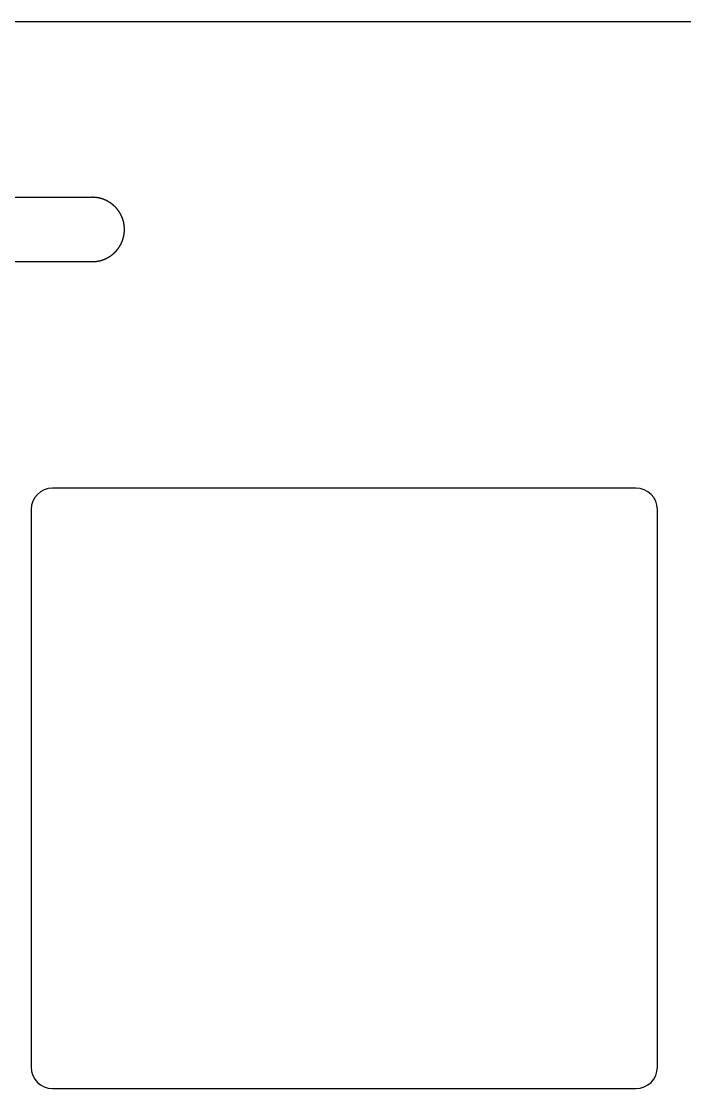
# Model space of a CAD drawing. Header units: millimetres. Extents: x -11 to 340, y -118 to 18.
# Drawn here: x 154.4 to 169.86, y -7 to 17.88 of the extents above; entities that cross this region are included whole.
import ezdxf

# ---------------------------------------------------------------- set-up
doc = ezdxf.new("R2010")
doc.units = ezdxf.units.MM
doc.header["$MEASUREMENT"] = 0
doc.layers.add('BLACK', color=7, linetype='CONTINUOUS')

msp = doc.modelspace()

# ---------------------------------------------------------------- linework, layer by layer
at = {"layer": 'BLACK', "linetype": 'Continuous'}
for p, q in [((149.3, 17.882529), (179.3, 17.882529)), ((149.3, 13.78), (156.05, 13.78)), ((156.050797, 13.78), (156.05, 13.78)), ((156.054714, 13.779985), (156.050797, 13.78)), ((156.058626, 13.779951), (156.054714, 13.779985)), ((156.062539, 13.779897), (156.058626, 13.779951)), ((156.066447, 13.779823), (156.062539, 13.779897)), ((156.070354, 13.779729), (156.066447, 13.779823)), ((156.074257, 13.779615), (156.070354, 13.779729)), ((156.078159, 13.779481), (156.074257, 13.779615)), ((156.082056, 13.779327), (156.078159, 13.779481)), ((156.085954, 13.779153), (156.082056, 13.779327)), ((156.089846, 13.77896), (156.085954, 13.779153)), ((156.093737, 13.778746), (156.089846, 13.77896)), ((156.097623, 13.778512), (156.093737, 13.778746)), ((156.101509, 13.778259), (156.097623, 13.778512)), ((156.10539, 13.777986), (156.101509, 13.778259)), ((156.10927, 13.777692), (156.10539, 13.777986)), ((156.113144, 13.777379), (156.10927, 13.777692)), ((156.117018, 13.777047), (156.113144, 13.777379)), ((156.120886, 13.776694), (156.117018, 13.777047)), ((156.124753, 13.776321), (156.120886, 13.776694)), ((156.128614, 13.775929), (156.124753, 13.776321)), ((156.132475, 13.775517), (156.128614, 13.775929)), ((156.13633, 13.775085), (156.132475, 13.775517)), ((156.140183, 13.774634), (156.13633, 13.775085)), ((156.144031, 13.774162), (156.140183, 13.774634)), ((156.147878, 13.773671), (156.144031, 13.774162)), ((156.151718, 13.77316), (156.147878, 13.773671)), ((156.155558, 13.77263), (156.151718, 13.77316)), ((156.159391, 13.77208), (156.155558, 13.77263)), ((156.163222, 13.77151), (156.159391, 13.77208)), ((156.167048, 13.77092), (156.163222, 13.77151)), ((156.170871, 13.770311), (156.167048, 13.77092)), ((156.174689, 13.769682), (156.170871, 13.770311)), ((156.178504, 13.769034), (156.174689, 13.769682)), ((156.182313, 13.768366), (156.178504, 13.769034)), ((156.186121, 13.767678), (156.182313, 13.768366)), ((156.189921, 13.766971), (156.186121, 13.767678)), ((156.19372, 13.766244), (156.189921, 13.766971)), ((156.197512, 13.765498), (156.19372, 13.766244)), ((156.201301, 13.764732), (156.197512, 13.765498)), ((156.205084, 13.763947), (156.201301, 13.764732)), ((156.208865, 13.763142), (156.205084, 13.763947)), ((156.212638, 13.762318), (156.208865, 13.763142)), ((156.216409, 13.761474), (156.212638, 13.762318)), ((156.220173, 13.760611), (156.216409, 13.761474)), ((156.223934, 13.759728), (156.220173, 13.760611)), ((156.227688, 13.758826), (156.223934, 13.759728)), ((156.23144, 13.757904), (156.227688, 13.758826)), ((156.235183, 13.756964), (156.23144, 13.757904)), ((156.238924, 13.756004), (156.235183, 13.756964)), ((156.242658, 13.755024), (156.238924, 13.756004)), ((156.246388, 13.754025), (156.242658, 13.755024)), ((156.250111, 13.753008), (156.246388, 13.754025)), ((156.25383, 13.75197), (156.250111, 13.753008)), ((156.257542, 13.750914), (156.25383, 13.75197)), ((156.26125, 13.749838), (156.257542, 13.750914)), ((156.26495, 13.748743), (156.26125, 13.749838)), ((156.268647, 13.747629), (156.26495, 13.748743)), ((156.272336, 13.746496), (156.268647, 13.747629)), ((156.276021, 13.745343), (156.272336, 13.746496)), ((156.279697, 13.744172), (156.276021, 13.745343)), ((156.28337, 13.742981), (156.279697, 13.744172)), ((156.287035, 13.741772), (156.28337, 13.742981)), ((156.290695, 13.740543), (156.287035, 13.741772)), ((156.294347, 13.739296), (156.290695, 13.740543)), ((156.297994, 13.738029), (156.294347, 13.739296)), ((156.301633, 13.736744), (156.297994, 13.738029)), ((156.305268, 13.735439), (156.301633, 13.736744)), ((156.308894, 13.734116), (156.305268, 13.735439)), ((156.312515, 13.732774), (156.308894, 13.734116)), ((156.316127, 13.731413), (156.312515, 13.732774)), ((156.319734, 13.730033), (156.316127, 13.731413)), ((156.323332, 13.728635), (156.319734, 13.730033)), ((156.326926, 13.727218), (156.323332, 13.728635)), ((156.33051, 13.725782), (156.326926, 13.727218)), ((156.334088, 13.724327), (156.33051, 13.725782)), ((156.337658, 13.722854), (156.334088, 13.724327)), ((156.341222, 13.721362), (156.337658, 13.722854)), ((156.344777, 13.719852), (156.341222, 13.721362)), ((156.348326, 13.718323), (156.344777, 13.719852)), ((156.351865, 13.716776), (156.348326, 13.718323)), ((156.355399, 13.715209), (156.351865, 13.716776)), ((156.358922, 13.713625), (156.355399, 13.715209)), ((156.36244, 13.712022), (156.358922, 13.713625)), ((156.365948, 13.710402), (156.36244, 13.712022)), ((156.36945, 13.708762), (156.365948, 13.710402)), ((156.372941, 13.707105), (156.36945, 13.708762)), ((156.376426, 13.705428), (156.372941, 13.707105)), ((156.379901, 13.703735), (156.376426, 13.705428)), ((156.383369, 13.702022), (156.379901, 13.703735)), ((156.386827, 13.700292), (156.383369, 13.702022)), ((156.390278, 13.698543), (156.386827, 13.700292)), ((156.393719, 13.696777), (156.390278, 13.698543)), ((156.397153, 13.694993), (156.393719, 13.696777)), ((156.400576, 13.693191), (156.397153, 13.694993)), ((156.403991, 13.69137), (156.400576, 13.693191)), ((156.407396, 13.689533), (156.403991, 13.69137)), ((156.410793, 13.687676), (156.407396, 13.689533)), ((156.41418, 13.685803), (156.410793, 13.687676)), ((156.417558, 13.683912), (156.41418, 13.685803)), ((156.420926, 13.682003), (156.417558, 13.683912)), ((156.424286, 13.680076), (156.420926, 13.682003)), ((156.427634, 13.678132), (156.424286, 13.680076)), ((156.430974, 13.676171), (156.427634, 13.678132)), ((156.434303, 13.674192), (156.430974, 13.676171)), ((156.437624, 13.672195), (156.434303, 13.674192)), ((156.440933, 13.670182), (156.437624, 13.672195)), ((156.444233, 13.66815), (156.440933, 13.670182)), ((156.447522, 13.666102), (156.444233, 13.66815)), ((156.450802, 13.664037), (156.447522, 13.666102)), ((156.45407, 13.661954), (156.450802, 13.664037)), ((156.457329, 13.659854), (156.45407, 13.661954)), ((156.460577, 13.657738), (156.457329, 13.659854)), ((156.463814, 13.655604), (156.460577, 13.657738)), ((156.46704, 13.653454), (156.463814, 13.655604)), ((156.470256, 13.651286), (156.46704, 13.653454)), ((156.473461, 13.649102), (156.470256, 13.651286)), ((156.476655, 13.646901), (156.473461, 13.649102)), ((156.479837, 13.644684), (156.476655, 13.646901)), ((156.483009, 13.64245), (156.479837, 13.644684)), ((156.486169, 13.6402), (156.483009, 13.64245)), ((156.489318, 13.637932), (156.486169, 13.6402)), ((156.492455, 13.635649), (156.489318, 13.637932)), ((156.495581, 13.633349), (156.492455, 13.635649)), ((156.498695, 13.631033), (156.495581, 13.633349)), ((156.501797, 13.628701), (156.498695, 13.631033)), ((156.504888, 13.626352), (156.501797, 13.628701)), ((156.507967, 13.623988), (156.504888, 13.626352)), ((156.511033, 13.621607), (156.507967, 13.623988)), ((156.514088, 13.619211), (156.511033, 13.621607)), ((156.51713, 13.616799), (156.514088, 13.619211)), ((156.52016, 13.61437), (156.51713, 13.616799)), ((156.523177, 13.611927), (156.52016, 13.61437)), ((156.526183, 13.609467), (156.523177, 13.611927)), ((156.529175, 13.606992), (156.526183, 13.609467)), ((156.532155, 13.604502), (156.529175, 13.606992)), ((156.535123, 13.601996), (156.532155, 13.604502)), ((156.538077, 13.599474), (156.535123, 13.601996)), ((156.541019, 13.596938), (156.538077, 13.599474)), ((156.543947, 13.594386), (156.541019, 13.596938)), ((156.546863, 13.591819), (156.543947, 13.594386)), ((156.549765, 13.589237), (156.546863, 13.591819)), ((156.552654, 13.58664), (156.549765, 13.589237)), ((156.55553, 13.584028), (156.552654, 13.58664)), ((156.558392, 13.581401), (156.55553, 13.584028)), ((156.561241, 13.57876), (156.558392, 13.581401)), ((156.564076, 13.576103), (156.561241, 13.57876)), ((156.566898, 13.573433), (156.564076, 13.576103)), ((156.569705, 13.570747), (156.566898, 13.573433)), ((156.572499, 13.568048), (156.569705, 13.570747)), ((156.575279, 13.565334), (156.572499, 13.568048)), ((156.578045, 13.562605), (156.575279, 13.565334)), ((156.580797, 13.559863), (156.578045, 13.562605)), ((156.586258, 13.554335), (156.580797, 13.559863)), ((156.591662, 13.548752), (156.586258, 13.554335)), ((156.597008, 13.543114), (156.591662, 13.548752)), ((156.602295, 13.537422), (156.597008, 13.543114)), ((156.607522, 13.531676), (156.602295, 13.537422)), ((156.61269, 13.525876), (156.607522, 13.531676)), ((156.617798, 13.520025), (156.61269, 13.525876)), ((156.622844, 13.514121), (156.617798, 13.520025)), ((156.627829, 13.508167), (156.622844, 13.514121)), ((156.632751, 13.502163), (156.627829, 13.508167)), ((156.637611, 13.496109), (156.632751, 13.502163)), ((156.642407, 13.490006), (156.637611, 13.496109)), ((156.64714, 13.483855), (156.642407, 13.490006)), ((156.651807, 13.477657), (156.64714, 13.483855)), ((156.65641, 13.471413), (156.651807, 13.477657)), ((156.660948, 13.465122), (156.65641, 13.471413)), ((156.665419, 13.458786), (156.660948, 13.465122)), ((156.669824, 13.452406), (156.665419, 13.458786)), ((156.674162, 13.445983), (156.669824, 13.452406)), ((156.678432, 13.439516), (156.674162, 13.445983)), ((156.682634, 13.433007), (156.678432, 13.439516)), ((156.686769, 13.426456), (156.682634, 13.433007)), ((156.690834, 13.419865), (156.686769, 13.426456)), ((156.69483, 13.413234), (156.690834, 13.419865)), ((156.698756, 13.406564), (156.69483, 13.413234)), ((156.702613, 13.399855), (156.698756, 13.406564)), ((156.706399, 13.393108), (156.702613, 13.399855)), ((156.710114, 13.386324), (156.706399, 13.393108)), ((156.713757, 13.379504), (156.710114, 13.386324)), ((156.71733, 13.372648), (156.713757, 13.379504)), ((156.72083, 13.365757), (156.71733, 13.372648)), ((156.724258, 13.358832), (156.72083, 13.365757)), ((156.727614, 13.351873), (156.724258, 13.358832)), ((156.730896, 13.344882), (156.727614, 13.351873)), ((156.734106, 13.337858), (156.730896, 13.344882)), ((156.737242, 13.330803), (156.734106, 13.337858)), ((156.740304, 13.323718), (156.737242, 13.330803)), ((156.743292, 13.316602), (156.740304, 13.323718)), ((156.746206, 13.309457), (156.743292, 13.316602)), ((156.749045, 13.302283), (156.746206, 13.309457)), ((156.751809, 13.295081), (156.749045, 13.302283)), ((156.754499, 13.287852), (156.751809, 13.295081)), ((156.757112, 13.280597), (156.754499, 13.287852)), ((156.759651, 13.273315), (156.757112, 13.280597)), ((156.762113, 13.266007), (156.759651, 13.273315)), ((156.7645, 13.258675), (156.762113, 13.266007)), ((156.76681, 13.251319), (156.7645, 13.258675)), ((156.769045, 13.243939), (156.76681, 13.251319)), ((156.771202, 13.236536), (156.769045, 13.243939)), ((156.773283, 13.229111), (156.771202, 13.236536)), ((156.775287, 13.221664), (156.773283, 13.229111)), ((156.777214, 13.214196), (156.775287, 13.221664)), ((156.779064, 13.206708), (156.777214, 13.214196)), ((156.780836, 13.199199), (156.779064, 13.206708)), ((156.782531, 13.191671), (156.780836, 13.199199)), ((156.784148, 13.184124), (156.782531, 13.191671)), ((156.785687, 13.176559), (156.784148, 13.184124)), ((156.787149, 13.168976), (156.785687, 13.176559)), ((156.788532, 13.161376), (156.787149, 13.168976)), ((156.789837, 13.153759), (156.788532, 13.161376)), ((156.791064, 13.146125), (156.789837, 13.153759)), ((156.792213, 13.138476), (156.791064, 13.146125)), ((156.793283, 13.130812), (156.792213, 13.138476)), ((156.794274, 13.123133), (156.793283, 13.130812)), ((156.794162, 12.935969), (156.794634, 12.939816)), ((156.795187, 13.11544), (156.794274, 13.123133)), ((156.794634, 12.939816), (156.795085, 12.94367)), ((156.795085, 12.94367), (156.795517, 12.947525)), ((156.796021, 13.107732), (156.795187, 13.11544)), ((156.795517, 12.947525), (156.795929, 12.951385)), ((156.795929, 12.951385), (156.796321, 12.955247)), ((156.796775, 13.100012), (156.796021, 13.107732)), ((156.796321, 12.955247), (156.796694, 12.959114)), ((156.796694, 12.959114), (156.797047, 12.962982)), ((156.797451, 13.092279), (156.796775, 13.100012)), ((156.797047, 12.962982), (156.797379, 12.966856)), ((156.797379, 12.966856), (156.797692, 12.97073)), ((156.798048, 13.084533), (156.797451, 13.092279)), ((156.797692, 12.97073), (156.797986, 12.97461)), ((156.797986, 12.97461), (156.798259, 12.978491)), ((156.798565, 13.076775), (156.798048, 13.084533)), ((156.798259, 12.978491), (156.798512, 12.982376)), ((156.798512, 12.982376), (156.798746, 12.986263)), ((156.799003, 13.069006), (156.798565, 13.076775)), ((156.798746, 12.986263), (156.79896, 12.990154)), ((156.79896, 12.990154), (156.799153, 12.994046)), ((156.799362, 13.061225), (156.799003, 13.069006)), ((156.799153, 12.994046), (156.799327, 12.997943)), ((156.799327, 12.997943), (156.799481, 13.001841)), ((156.799641, 13.053434), (156.799362, 13.061225)), ((156.799481, 13.001841), (156.799615, 13.005743)), ((156.799615, 13.005743), (156.799729, 13.009646)), ((156.79984, 13.045632), (156.799641, 13.053434)), ((156.799729, 13.009646), (156.799823, 13.013553)), ((156.799823, 13.013553), (156.799897, 13.017461)), ((156.79996, 13.037821), (156.79984, 13.045632)), ((156.799897, 13.017461), (156.799951, 13.021373)), ((156.799951, 13.021373), (156.799985, 13.025286)), ((156.8, 13.03), (156.79996, 13.037821)), ((156.799985, 13.025286), (156.8, 13.029203)), ((156.8, 13.029203), (156.8, 13.03)), ((156.718543, 12.689721), (156.720292, 12.693172)), ((156.720292, 12.693172), (156.722022, 12.69663)), ((156.722022, 12.69663), (156.723735, 12.700098)), ((156.723735, 12.700098), (156.725428, 12.703573)), ((156.725428, 12.703573), (156.727105, 12.707058)), ((156.727105, 12.707058), (156.728762, 12.71055)), ((156.728762, 12.71055), (156.730402, 12.714052)), ((156.730402, 12.714052), (156.732022, 12.71756)), ((156.732022, 12.71756), (156.733625, 12.721077)), ((156.733625, 12.721077), (156.735209, 12.724601)), ((156.735209, 12.724601), (156.736776, 12.728135)), ((156.736776, 12.728135), (156.738323, 12.731674)), ((156.738323, 12.731674), (156.739852, 12.735223)), ((156.739852, 12.735223), (156.741362, 12.738778)), ((156.741362, 12.738778), (156.742854, 12.742342)), ((156.742854, 12.742342), (156.744327, 12.745911)), ((156.744327, 12.745911), (156.745782, 12.74949)), ((156.745782, 12.74949), (156.747218, 12.753074)), ((156.747218, 12.753074), (156.748635, 12.756667)), ((156.748635, 12.756667), (156.750033, 12.760266)), ((156.750033, 12.760266), (156.751413, 12.763873)), ((156.751413, 12.763873), (156.752774, 12.767485)), ((156.752774, 12.767485), (156.754116, 12.771106)), ((156.754116, 12.771106), (156.755439, 12.774732)), ((156.755439, 12.774732), (156.756744, 12.778366)), ((156.756744, 12.778366), (156.758029, 12.782005)), ((156.758029, 12.782005), (156.759296, 12.785653)), ((156.759296, 12.785653), (156.760543, 12.789305)), ((156.760543, 12.789305), (156.761772, 12.792965)), ((156.761772, 12.792965), (156.762981, 12.796629)), ((156.762981, 12.796629), (156.764172, 12.800302)), ((156.764172, 12.800302), (156.765343, 12.803979)), ((156.765343, 12.803979), (156.766496, 12.807664)), ((156.766496, 12.807664), (156.767629, 12.811352)), ((156.767629, 12.811352), (156.768743, 12.815049)), ((156.768743, 12.815049), (156.769838, 12.81875)), ((156.769838, 12.81875), (156.770914, 12.822458)), ((156.770914, 12.822458), (156.77197, 12.826169)), ((156.77197, 12.826169), (156.773008, 12.829889)), ((156.773008, 12.829889), (156.774025, 12.833612)), ((156.774025, 12.833612), (156.775024, 12.837342)), ((156.775024, 12.837342), (156.776004, 12.841075)), ((156.776004, 12.841075), (156.776964, 12.844816)), ((156.776964, 12.844816), (156.777904, 12.84856)), ((156.777904, 12.84856), (156.778826, 12.852311)), ((156.778826, 12.852311), (156.779728, 12.856065)), ((156.779728, 12.856065), (156.780611, 12.859827)), ((156.780611, 12.859827), (156.781474, 12.863591)), ((156.781474, 12.863591), (156.782318, 12.867362)), ((156.782318, 12.867362), (156.783142, 12.871135)), ((156.783142, 12.871135), (156.783947, 12.874916)), ((156.783947, 12.874916), (156.784732, 12.878698)), ((156.784732, 12.878698), (156.785498, 12.882488)), ((156.785498, 12.882488), (156.786244, 12.88628)), ((156.786244, 12.88628), (156.786971, 12.890079)), ((156.786971, 12.890079), (156.787678, 12.893879)), ((156.787678, 12.893879), (156.788366, 12.897686)), ((156.788366, 12.897686), (156.789034, 12.901495)), ((156.789034, 12.901495), (156.789682, 12.905311)), ((156.789682, 12.905311), (156.790311, 12.909128)), ((156.790311, 12.909128), (156.79092, 12.912952)), ((156.79092, 12.912952), (156.79151, 12.916777)), ((156.79151, 12.916777), (156.79208, 12.920609)), ((156.79208, 12.920609), (156.79263, 12.924442)), ((156.79263, 12.924442), (156.79316, 12.928281)), ((156.79316, 12.928281), (156.793671, 12.932122)), ((156.793671, 12.932122), (156.794162, 12.935969)), ((156.510006, 12.437593), (156.516109, 12.442389)), ((156.516109, 12.442389), (156.522163, 12.447248)), ((156.522163, 12.447248), (156.528167, 12.452171)), ((156.528167, 12.452171), (156.534122, 12.457156)), ((156.534122, 12.457156), (156.540025, 12.462202)), ((156.540025, 12.462202), (156.545876, 12.467309)), ((156.545876, 12.467309), (156.551676, 12.472477)), ((156.551676, 12.472477), (156.557422, 12.477705)), ((156.557422, 12.477705), (156.563114, 12.482992)), ((156.563114, 12.482992), (156.568753, 12.488338)), ((156.568753, 12.488338), (156.574336, 12.493742)), ((156.574336, 12.493742), (156.579863, 12.499203)), ((156.579863, 12.499203), (156.582605, 12.501955)), ((156.582605, 12.501955), (156.585334, 12.504721)), ((156.585334, 12.504721), (156.588048, 12.507501)), ((156.588048, 12.507501), (156.590748, 12.510294)), ((156.590748, 12.510294), (156.593433, 12.513102)), ((156.593433, 12.513102), (156.596104, 12.515924)), ((156.596104, 12.515924), (156.59876, 12.518759)), ((156.59876, 12.518759), (156.601401, 12.521608)), ((156.601401, 12.521608), (156.604028, 12.52447)), ((156.604028, 12.52447), (156.60664, 12.527346)), ((156.60664, 12.527346), (156.609237, 12.530235)), ((156.609237, 12.530235), (156.611819, 12.533137)), ((156.611819, 12.533137), (156.614386, 12.536052)), ((156.614386, 12.536052), (156.616938, 12.538981)), ((156.616938, 12.538981), (156.619474, 12.541923)), ((156.619474, 12.541923), (156.621996, 12.544877)), ((156.621996, 12.544877), (156.624502, 12.547844)), ((156.624502, 12.547844), (156.626992, 12.550824)), ((156.626992, 12.550824), (156.629467, 12.553817)), ((156.629467, 12.553817), (156.631927, 12.556822)), ((156.631927, 12.556822), (156.63437, 12.55984)), ((156.63437, 12.55984), (156.636799, 12.56287)), ((156.636799, 12.56287), (156.639211, 12.565912)), ((156.639211, 12.565912), (156.641607, 12.568967)), ((156.641607, 12.568967), (156.643988, 12.572033)), ((156.643988, 12.572033), (156.646352, 12.575112)), ((156.646352, 12.575112), (156.648701, 12.578202)), ((156.648701, 12.578202), (156.651033, 12.581305)), ((156.651033, 12.581305), (156.653349, 12.584419)), ((156.653349, 12.584419), (156.655649, 12.587545)), ((156.655649, 12.587545), (156.657932, 12.590682)), ((156.657932, 12.590682), (156.6602, 12.593831)), ((156.6602, 12.593831), (156.66245, 12.596991)), ((156.66245, 12.596991), (156.664684, 12.600163)), ((156.664684, 12.600163), (156.666901, 12.603345)), ((156.666901, 12.603345), (156.669103, 12.606539)), ((156.669103, 12.606539), (156.671286, 12.609743)), ((156.671286, 12.609743), (156.673454, 12.612959)), ((156.673454, 12.612959), (156.675604, 12.616185)), ((156.675604, 12.616185), (156.677738, 12.619423)), ((156.677738, 12.619423), (156.679854, 12.62267)), ((156.679854, 12.62267), (156.681954, 12.625929)), ((156.681954, 12.625929), (156.684037, 12.629198)), ((156.684037, 12.629198), (156.686102, 12.632477)), ((156.686102, 12.632477), (156.68815, 12.635766)), ((156.68815, 12.635766), (156.690182, 12.639067)), ((156.690182, 12.639067), (156.692195, 12.642376)), ((156.692195, 12.642376), (156.694192, 12.645696)), ((156.694192, 12.645696), (156.696171, 12.649025)), ((156.696171, 12.649025), (156.698132, 12.652366)), ((156.698132, 12.652366), (156.700076, 12.655714)), ((156.700076, 12.655714), (156.702003, 12.659074)), ((156.702003, 12.659074), (156.703912, 12.662441)), ((156.703912, 12.662441), (156.705803, 12.66582)), ((156.705803, 12.66582), (156.707676, 12.669206)), ((156.707676, 12.669206), (156.709533, 12.672604)), ((156.709533, 12.672604), (156.71137, 12.676009)), ((156.71137, 12.676009), (156.713191, 12.679424)), ((156.713191, 12.679424), (156.714993, 12.682847)), ((156.714993, 12.682847), (156.716777, 12.68628)), ((156.716777, 12.68628), (156.718543, 12.689721)), ((28.3, 12.28), (156.05, 12.28)), ((156.05, 12.28), (156.057821, 12.28004)), ((156.057821, 12.28004), (156.065632, 12.28016)), ((156.065632, 12.28016), (156.073434, 12.280359)), ((156.073434, 12.280359), (156.081225, 12.280638)), ((156.081225, 12.280638), (156.089006, 12.280997)), ((156.089006, 12.280997), (156.096775, 12.281435)), ((156.096775, 12.281435), (156.104533, 12.281952)), ((156.104533, 12.281952), (156.112279, 12.282549)), ((156.112279, 12.282549), (156.120012, 12.283225)), ((156.120012, 12.283225), (156.127733, 12.283979)), ((156.127733, 12.283979), (156.13544, 12.284813)), ((156.13544, 12.284813), (156.143133, 12.285726)), ((156.143133, 12.285726), (156.150812, 12.286717)), ((156.150812, 12.286717), (156.158476, 12.287787)), ((156.158476, 12.287787), (156.166126, 12.288936)), ((156.166126, 12.288936), (156.173759, 12.290163)), ((156.173759, 12.290163), (156.181376, 12.291468)), ((156.181376, 12.291468), (156.188976, 12.292851)), ((156.188976, 12.292851), (156.196559, 12.294313)), ((156.196559, 12.294313), (156.204125, 12.295852)), ((156.204125, 12.295852), (156.211672, 12.297469)), ((156.211672, 12.297469), (156.2192, 12.299164)), ((156.2192, 12.299164), (156.226708, 12.300936)), ((156.226708, 12.300936), (156.234197, 12.302786)), ((156.234197, 12.302786), (156.241665, 12.304713)), ((156.241665, 12.304713), (156.249112, 12.306717)), ((156.249112, 12.306717), (156.256537, 12.308798)), ((156.256537, 12.308798), (156.263939, 12.310955)), ((156.263939, 12.310955), (156.271319, 12.313189)), ((156.271319, 12.313189), (156.278676, 12.3155)), ((156.278676, 12.3155), (156.286008, 12.317887)), ((156.286008, 12.317887), (156.293315, 12.320349)), ((156.293315, 12.320349), (156.300597, 12.322888)), ((156.300597, 12.322888), (156.307853, 12.325501)), ((156.307853, 12.325501), (156.315082, 12.328191)), ((156.315082, 12.328191), (156.322284, 12.330955)), ((156.322284, 12.330955), (156.329457, 12.333794)), ((156.329457, 12.333794), (156.336602, 12.336708)), ((156.336602, 12.336708), (156.343718, 12.339696)), ((156.343718, 12.339696), (156.350804, 12.342758)), ((156.350804, 12.342758), (156.357859, 12.345894)), ((156.357859, 12.345894), (156.364882, 12.349103)), ((156.364882, 12.349103), (156.371873, 12.352386)), ((156.371873, 12.352386), (156.378832, 12.355742)), ((156.378832, 12.355742), (156.385757, 12.35917)), ((156.385757, 12.35917), (156.392648, 12.36267)), ((156.392648, 12.36267), (156.399504, 12.366242)), ((156.399504, 12.366242), (156.406324, 12.369886)), ((156.406324, 12.369886), (156.413108, 12.373601)), ((156.413108, 12.373601), (156.419855, 12.377387)), ((156.419855, 12.377387), (156.426564, 12.381244)), ((156.426564, 12.381244), (156.433234, 12.38517)), ((156.433234, 12.38517), (156.439866, 12.389166)), ((156.439866, 12.389166), (156.446457, 12.393231)), ((156.446457, 12.393231), (156.453007, 12.397365)), ((156.453007, 12.397365), (156.459516, 12.401568)), ((156.459516, 12.401568), (156.465983, 12.405838)), ((156.465983, 12.405838), (156.472407, 12.410176)), ((156.472407, 12.410176), (156.478787, 12.414581)), ((156.478787, 12.414581), (156.485122, 12.419052)), ((156.485122, 12.419052), (156.491413, 12.42359)), ((156.491413, 12.42359), (156.497658, 12.428192)), ((156.497658, 12.428192), (156.503856, 12.43286)), ((156.503856, 12.43286), (156.510006, 12.437593)), ((168.725, 7), (155.125, 7)), ((154.625, 6.5), (154.625, -6.5)), ((169.225, -6.5), (169.225, 6.5)), ((155.125, -7), (168.725, -7))]:
    msp.add_line(p, q, dxfattribs=at)
at = {"layer": 'BLACK'}
for centre, start, end in [((155.125, 6.5), 90, 180), ((168.725, 6.5), 0, 90), ((155.125, -6.5), 180, 270), ((168.725, -6.5), 270, 0)]:
    msp.add_arc(centre, 0.5, start, end, dxfattribs=at)

doc.saveas('drawing.dxf')
